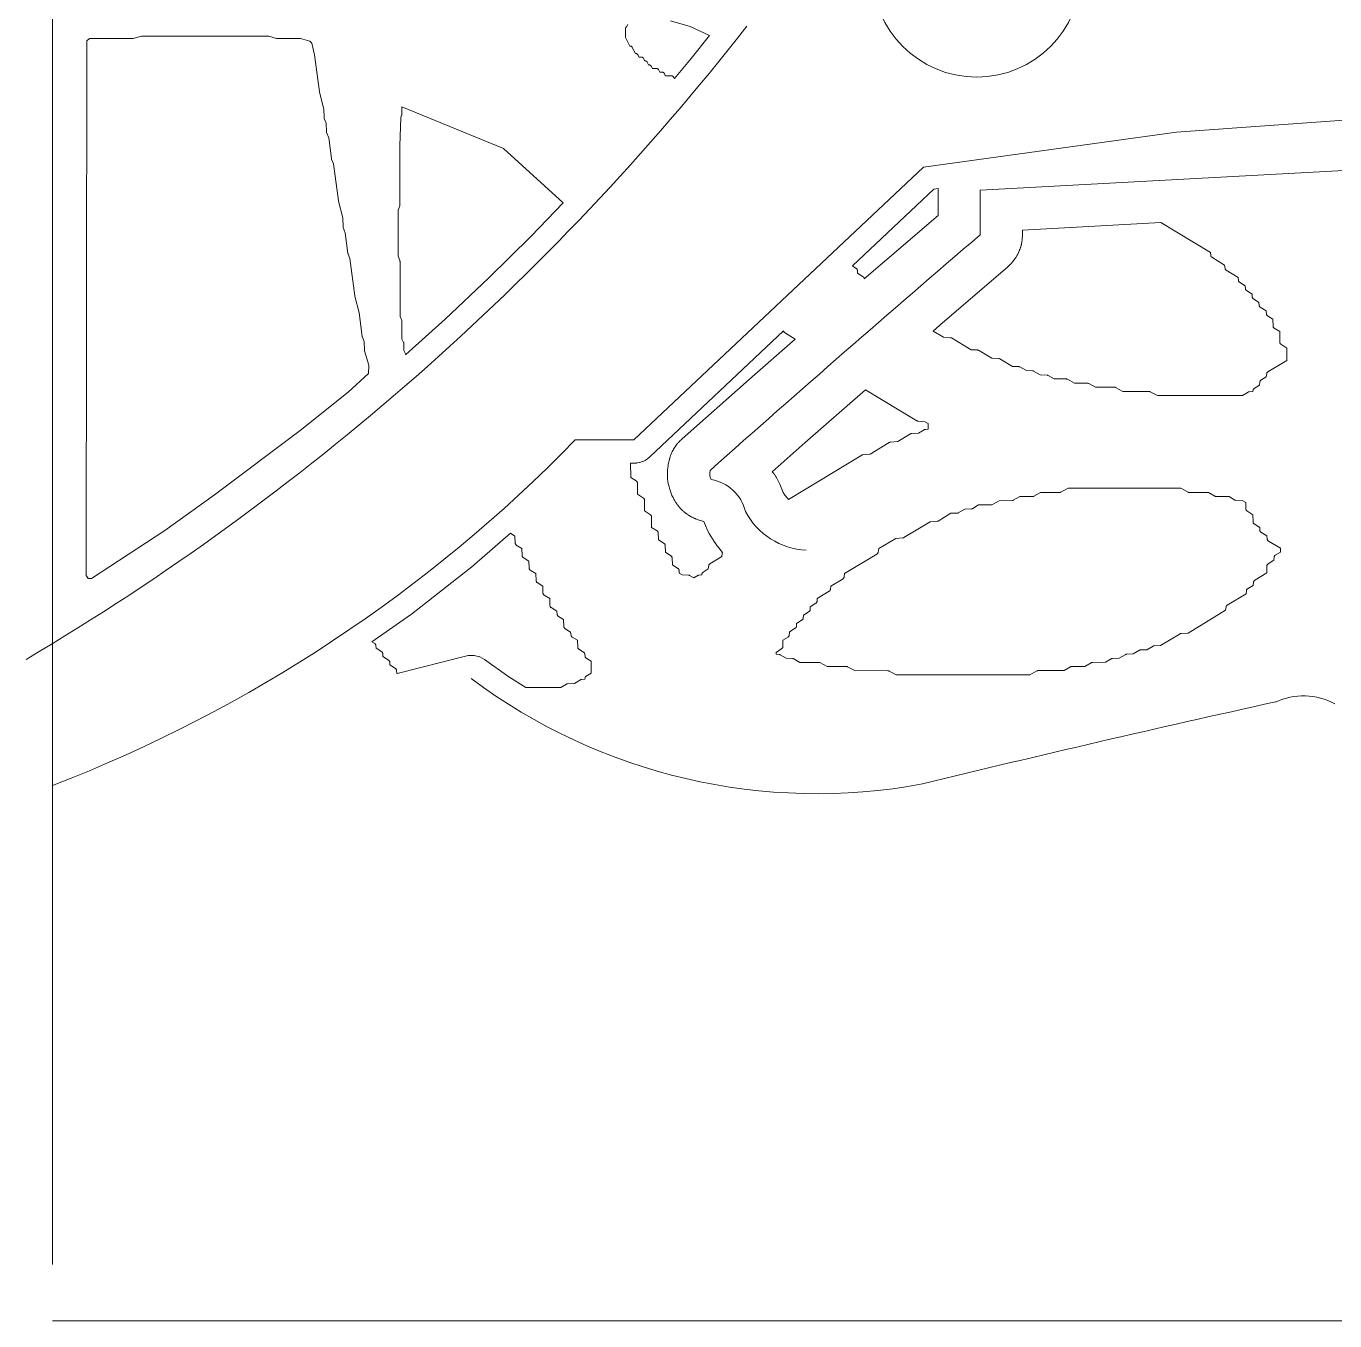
# Model space of a CAD drawing. Header units: inches. Extents: x 36 to 79.4, y 17.3 to 55.9.
# Drawn here: x 35.97 to 49.76, y 17.31 to 30.96 of the extents above; entities that cross this region are included whole.
import ezdxf

# ---------------------------------------------------------------- set-up
doc = ezdxf.new("R2010")
doc.units = ezdxf.units.IN
doc.layers.add('01_ORIGINAL_CAD', color=7, linetype='CONTINUOUS', lineweight=20)
doc.layers.add('03_ADDED_AREAS_SAME_COMPOSITION', color=7, linetype='CONTINUOUS', lineweight=15)

msp = doc.modelspace()

# ---------------------------------------------------------------- linework, layer by layer
at = {"layer": '01_ORIGINAL_CAD'}
for p, q in [((36.248, 17.906), (36.248, 55.9)), ((71.442, 17.312), (36.248, 17.312))]:
    msp.add_line(p, q, dxfattribs=at)
msp.add_lwpolyline([(53.65, 30.945), (50.4, 30.004), (48.095, 29.84), (45.427, 29.473), (42.376, 26.597), (41.758, 26.597, -0.10797), (36.248, 22.954)], format="xyb", dxfattribs=at)
msp.add_lwpolyline([(46.027, 28.759), (46.027, 29.23), (50.643, 29.479)], dxfattribs=at)
msp.add_circle((45.989, 31.521), 1.1, dxfattribs=at)
for centre, radius, start, end in [((22.02, 47.825), 27.364, 300.648, 321.9453), ((177.596, -125.015), 202.378, 130.55026, 131.62005), ((43.293, 26.24), 0.119, 162.5746, 211.3187), ((43.119, 25.741), 0.443, 13.2811, 80.611), ((44.225, 26.196), 0.761, 207.5896, 267.5639), ((44.306, 28.951), 6.083, 233.183, 280.5392), ((49.433, 23.211), 0.689, 61.2688, 115.2094), ((83.889, -134.15), 161.762, 102.40484, 103.75801)]:
    msp.add_arc(centre, radius, start, end, dxfattribs=at)
at = {"layer": '03_ADDED_AREAS_SAME_COMPOSITION'}
msp.add_lwpolyline([(42.761, 31.012), (42.97, 30.955), (43.173, 30.858), (42.979, 30.616), (42.803, 30.406), (42.794, 30.421), (42.792, 30.424), (42.79, 30.426), (42.787, 30.428), (42.785, 30.43), (42.782, 30.432), (42.779, 30.433), (42.776, 30.433), (42.772, 30.434), (42.71, 30.434), (42.696, 30.459), (42.695, 30.461), (42.693, 30.464), (42.69, 30.466), (42.688, 30.468), (42.685, 30.47), (42.682, 30.471), (42.679, 30.472), (42.675, 30.472), (42.65, 30.473), (42.634, 30.5), (42.632, 30.503), (42.63, 30.505), (42.627, 30.508), (42.625, 30.509), (42.622, 30.511), (42.619, 30.512), (42.616, 30.513), (42.612, 30.513), (42.57, 30.513), (42.559, 30.535), (42.557, 30.538), (42.555, 30.541), (42.552, 30.543), (42.55, 30.545), (42.547, 30.547), (42.544, 30.548), (42.541, 30.549), (42.531, 30.55), (42.516, 30.578), (42.515, 30.58), (42.513, 30.583), (42.511, 30.585), (42.508, 30.587), (42.505, 30.588), (42.502, 30.589), (42.499, 30.59), (42.496, 30.591), (42.49, 30.591), (42.476, 30.617), (42.475, 30.62), (42.473, 30.622), (42.47, 30.625), (42.468, 30.626), (42.465, 30.628), (42.462, 30.629), (42.459, 30.63), (42.455, 30.63), (42.43, 30.631), (42.416, 30.657), (42.415, 30.659), (42.413, 30.662), (42.41, 30.664), (42.408, 30.666), (42.405, 30.667), (42.402, 30.669), (42.399, 30.669), (42.396, 30.67), (42.391, 30.67), (42.358, 30.733), (42.357, 30.736), (42.355, 30.739), (42.352, 30.741), (42.35, 30.743), (42.347, 30.745), (42.344, 30.746), (42.34, 30.747), (42.331, 30.748), (42.286, 30.838), (42.286, 30.94), (42.289, 30.941), (42.292, 30.943), (42.294, 30.946), (42.296, 30.949), (42.298, 30.952), (42.31, 30.974)], dxfattribs=at)
for points in [[(36.659, 25.135), (36.622, 25.136), (36.603, 25.169), (36.607, 30.804), (36.635, 30.827), (37.091, 30.828), (37.095, 30.828), (37.098, 30.829), (37.184, 30.853), (38.526, 30.853), (38.609, 30.829), (38.613, 30.829), (38.616, 30.828), (38.861, 30.827), (38.958, 30.801), (38.98, 30.779), (39.007, 30.655), (39.06, 30.266), (39.06, 30.263), (39.107, 30.081), (39.11, 29.994), (39.11, 29.991), (39.11, 29.988), (39.111, 29.986), (39.131, 29.934), (39.135, 29.844), (39.135, 29.84), (39.136, 29.836), (39.158, 29.779), (39.186, 29.561), (39.187, 29.557), (39.188, 29.554), (39.207, 29.508), (39.26, 29.116), (39.26, 29.113), (39.306, 28.936), (39.31, 28.844), (39.31, 28.84), (39.311, 28.836), (39.333, 28.779), (39.361, 28.561), (39.362, 28.557), (39.363, 28.554), (39.382, 28.508), (39.435, 28.116), (39.435, 28.113), (39.481, 27.935), (39.511, 27.686), (39.512, 27.683), (39.513, 27.679), (39.531, 27.634), (39.535, 27.544), (39.535, 27.541), (39.536, 27.537), (39.581, 27.386), (39.578, 27.297), (39.364, 27.1), (38.857, 26.695), (37.954, 26.017), (37.429, 25.643)], [(39.97, 27.497), (39.969, 27.498), (39.969, 27.502), (39.967, 27.505), (39.951, 27.54), (39.95, 27.614), (39.949, 27.617), (39.949, 27.621), (39.947, 27.624), (39.93, 27.659), (39.93, 27.847), (39.93, 27.851), (39.929, 27.854), (39.928, 27.857), (39.91, 27.897), (39.91, 28.478), (39.909, 28.481), (39.909, 28.484), (39.908, 28.487), (39.89, 28.532), (39.889, 29.019), (39.907, 29.064), (39.908, 29.067), (39.909, 29.07), (39.909, 29.073), (39.909, 29.695), (39.919, 29.995), (39.927, 30.018), (39.928, 30.022), (39.928, 30.026), (39.928, 30.108), (41.001, 29.667), (41.629, 29.094), (41.291, 28.744), (40.843, 28.302), (40.385, 27.871)], [(44.804, 28.293), (44.804, 28.298), (44.803, 28.302), (44.802, 28.305), (44.801, 28.308), (44.799, 28.311), (44.797, 28.313), (44.795, 28.315), (44.792, 28.317), (44.733, 28.355), (44.731, 28.386), (44.73, 28.389), (44.729, 28.393), (44.728, 28.396), (44.726, 28.398), (44.724, 28.401), (44.722, 28.403), (44.719, 28.405), (44.679, 28.431), (45.538, 29.241), (45.583, 29.247), (45.582, 29.245), (45.582, 29.244), (45.582, 29.23), (45.582, 29.23), (45.582, 28.963), (45.021, 28.481), (45.021, 28.481), (45.02, 28.48), (45.02, 28.48), (45.019, 28.48), (45.019, 28.48), (45.019, 28.479), (45.019, 28.479)], [(46.343, 28.446), (46.344, 28.447), (46.348, 28.451), (46.349, 28.452), (46.35, 28.454), (46.351, 28.455), (46.353, 28.456), (46.356, 28.46), (46.368, 28.474), (46.369, 28.475), (46.369, 28.475), (46.37, 28.476), (46.371, 28.477), (46.381, 28.49), (46.382, 28.491), (46.385, 28.495), (46.386, 28.497), (46.387, 28.498), (46.388, 28.5), (46.389, 28.501), (46.392, 28.506), (46.402, 28.521), (46.403, 28.522), (46.403, 28.522), (46.404, 28.523), (46.405, 28.524), (46.413, 28.539), (46.414, 28.54), (46.416, 28.544), (46.417, 28.546), (46.418, 28.548), (46.419, 28.549), (46.42, 28.551), (46.422, 28.556), (46.43, 28.572), (46.431, 28.573), (46.431, 28.574), (46.431, 28.574), (46.432, 28.576), (46.438, 28.591), (46.439, 28.592), (46.441, 28.597), (46.442, 28.599), (46.442, 28.6), (46.443, 28.602), (46.444, 28.604), (46.446, 28.609), (46.451, 28.626), (46.452, 28.627), (46.452, 28.628), (46.452, 28.629), (46.453, 28.63), (46.457, 28.646), (46.457, 28.647), (46.459, 28.652), (46.459, 28.654), (46.46, 28.656), (46.46, 28.658), (46.46, 28.66), (46.462, 28.665), (46.465, 28.682), (46.465, 28.684), (46.465, 28.685), (46.466, 28.685), (46.466, 28.687), (46.468, 28.703), (46.468, 28.704), (46.469, 28.71), (46.469, 28.711), (46.469, 28.713), (46.47, 28.715), (46.47, 28.717), (46.47, 28.723), (46.471, 28.74), (46.471, 28.742), (46.471, 28.742), (46.471, 28.743), (46.471, 28.744), (46.472, 28.758), (46.472, 28.759), (46.472, 28.808), (47.931, 28.887), (48.455, 28.571), (48.457, 28.541), (48.457, 28.538), (48.458, 28.534), (48.46, 28.531), (48.461, 28.528), (48.464, 28.526), (48.466, 28.524), (48.469, 28.522), (48.601, 28.439), (48.607, 28.403), (48.607, 28.4), (48.608, 28.397), (48.61, 28.394), (48.612, 28.392), (48.614, 28.389), (48.616, 28.387), (48.618, 28.386), (48.746, 28.308), (48.749, 28.278), (48.749, 28.274), (48.75, 28.271), (48.751, 28.268), (48.753, 28.265), (48.755, 28.263), (48.757, 28.26), (48.76, 28.258), (48.819, 28.221), (48.822, 28.19), (48.822, 28.187), (48.823, 28.183), (48.824, 28.18), (48.826, 28.177), (48.828, 28.175), (48.83, 28.173), (48.833, 28.171), (48.892, 28.133), (48.894, 28.102), (48.895, 28.099), (48.896, 28.096), (48.897, 28.093), (48.899, 28.09), (48.901, 28.087), (48.903, 28.085), (48.906, 28.083), (48.965, 28.045), (48.967, 28.014), (48.968, 28.011), (48.969, 28.008), (48.97, 28.005), (48.972, 28.002), (48.974, 27.999), (48.976, 27.997), (48.979, 27.995), (49.039, 27.957), (49.044, 27.92), (49.045, 27.917), (49.046, 27.914), (49.047, 27.912), (49.049, 27.909), (49.051, 27.907), (49.054, 27.905), (49.056, 27.903), (49.111, 27.869), (49.113, 27.796), (49.114, 27.792), (49.115, 27.789), (49.116, 27.786), (49.118, 27.783), (49.12, 27.78), (49.122, 27.778), (49.125, 27.776), (49.183, 27.738), (49.184, 27.625), (49.185, 27.622), (49.185, 27.618), (49.187, 27.615), (49.188, 27.612), (49.19, 27.609), (49.193, 27.607), (49.195, 27.605), (49.257, 27.563), (49.257, 27.435), (49.058, 27.314), (49.056, 27.312), (49.053, 27.31), (49.051, 27.307), (49.049, 27.305), (49.048, 27.302), (49.047, 27.299), (49.046, 27.296), (49.041, 27.26), (48.986, 27.226), (48.983, 27.224), (48.981, 27.222), (48.979, 27.22), (48.977, 27.217), (48.976, 27.214), (48.975, 27.211), (48.974, 27.208), (48.969, 27.172), (48.913, 27.138), (48.91, 27.136), (48.908, 27.134), (48.906, 27.131), (48.904, 27.128), (48.903, 27.125), (48.902, 27.122), (48.899, 27.107), (48.863, 27.105), (48.86, 27.104), (48.857, 27.103), (48.855, 27.102), (48.852, 27.101), (48.791, 27.065), (47.894, 27.064), (47.817, 27.105), (47.815, 27.106), (47.812, 27.107), (47.809, 27.108), (47.806, 27.108), (47.53, 27.108), (47.454, 27.149), (47.451, 27.15), (47.448, 27.151), (47.445, 27.151), (47.442, 27.152), (47.24, 27.152), (47.171, 27.191), (47.168, 27.192), (47.166, 27.193), (47.162, 27.194), (47.159, 27.194), (47.021, 27.196), (46.945, 27.236), (46.942, 27.238), (46.939, 27.238), (46.936, 27.239), (46.933, 27.239), (46.804, 27.24), (46.742, 27.276), (46.74, 27.277), (46.737, 27.278), (46.734, 27.279), (46.731, 27.279), (46.658, 27.283), (46.589, 27.322), (46.587, 27.324), (46.584, 27.325), (46.581, 27.325), (46.578, 27.325), (46.513, 27.327), (46.444, 27.366), (46.441, 27.367), (46.438, 27.368), (46.435, 27.369), (46.432, 27.369), (46.367, 27.371), (46.233, 27.451), (46.23, 27.453), (46.228, 27.454), (46.225, 27.454), (46.222, 27.455), (46.149, 27.459), (46.007, 27.541), (46.005, 27.543), (46.002, 27.544), (45.999, 27.544), (45.995, 27.545), (45.931, 27.546), (45.724, 27.671), (45.721, 27.672), (45.718, 27.673), (45.715, 27.674), (45.712, 27.674), (45.64, 27.678), (45.53, 27.744), (45.601, 27.807), (46.317, 28.422), (46.318, 28.422), (46.328, 28.432), (46.329, 28.433), (46.329, 28.433), (46.33, 28.434), (46.331, 28.435)], [(42.814, 25.943), (42.814, 25.942), (42.816, 25.939), (42.817, 25.938), (42.821, 25.932), (42.824, 25.926), (42.825, 25.925), (42.827, 25.922), (42.833, 25.914), (42.834, 25.913), (42.838, 25.908), (42.841, 25.904), (42.842, 25.902), (42.848, 25.896), (42.848, 25.895), (42.85, 25.892), (42.851, 25.891), (42.856, 25.886), (42.861, 25.881), (42.862, 25.879), (42.864, 25.877), (42.871, 25.869), (42.872, 25.868), (42.876, 25.865), (42.88, 25.86), (42.881, 25.859), (42.887, 25.854), (42.888, 25.853), (42.891, 25.85), (42.892, 25.849), (42.897, 25.845), (42.902, 25.84), (42.903, 25.839), (42.906, 25.837), (42.914, 25.83), (42.915, 25.829), (42.92, 25.826), (42.924, 25.823), (42.925, 25.822), (42.932, 25.817), (42.933, 25.816), (42.936, 25.814), (42.937, 25.813), (42.943, 25.809), (42.949, 25.805), (42.95, 25.804), (42.953, 25.803), (42.962, 25.797), (42.963, 25.796), (42.968, 25.794), (42.973, 25.791), (42.974, 25.79), (42.982, 25.786), (42.983, 25.785), (42.986, 25.784), (42.987, 25.783), (42.994, 25.78), (43, 25.777), (43.001, 25.776), (43.004, 25.775), (43.014, 25.77), (43.015, 25.77), (43.02, 25.768), (43.025, 25.766), (43.027, 25.765), (43.035, 25.762), (43.036, 25.762), (43.039, 25.76), (43.04, 25.76), (43.053, 25.755), (43.054, 25.755), (43.113, 25.736), (43.137, 25.678), (43.137, 25.677), (43.143, 25.664), (43.143, 25.663), (43.144, 25.66), (43.149, 25.65), (43.15, 25.648), (43.152, 25.644), (43.154, 25.64), (43.155, 25.638), (43.16, 25.63), (43.16, 25.628), (43.162, 25.625), (43.162, 25.624), (43.17, 25.612), (43.17, 25.611), (43.223, 25.525), (43.223, 25.524), (43.231, 25.512), (43.231, 25.511), (43.247, 25.49), (43.247, 25.489), (43.256, 25.478), (43.256, 25.477), (43.31, 25.411), (43.309, 25.409), (43.307, 25.405), (43.306, 25.402), (43.306, 25.399), (43.304, 25.369), (43.177, 25.291), (43.174, 25.289), (43.172, 25.287), (43.17, 25.285), (43.168, 25.282), (43.167, 25.279), (43.166, 25.276), (43.165, 25.273), (43.16, 25.237), (43.104, 25.203), (43.101, 25.201), (43.099, 25.199), (43.097, 25.196), (43.095, 25.193), (43.094, 25.19), (43.093, 25.187), (43.09, 25.173), (43.062, 25.172), (43.059, 25.172), (43.056, 25.171), (43.054, 25.17), (43.051, 25.169), (43.006, 25.144), (42.962, 25.169), (42.959, 25.17), (42.956, 25.171), (42.953, 25.172), (42.95, 25.172), (42.885, 25.174), (42.853, 25.193), (42.851, 25.223), (42.85, 25.227), (42.85, 25.23), (42.848, 25.233), (42.847, 25.236), (42.844, 25.238), (42.842, 25.241), (42.839, 25.242), (42.781, 25.28), (42.778, 25.354), (42.777, 25.358), (42.777, 25.361), (42.775, 25.364), (42.774, 25.367), (42.772, 25.37), (42.769, 25.372), (42.766, 25.374), (42.708, 25.412), (42.705, 25.486), (42.704, 25.489), (42.704, 25.493), (42.702, 25.496), (42.701, 25.499), (42.698, 25.501), (42.696, 25.504), (42.693, 25.506), (42.634, 25.544), (42.632, 25.618), (42.631, 25.621), (42.63, 25.624), (42.629, 25.627), (42.627, 25.63), (42.625, 25.633), (42.623, 25.636), (42.62, 25.638), (42.562, 25.675), (42.561, 25.788), (42.56, 25.791), (42.56, 25.795), (42.558, 25.798), (42.557, 25.801), (42.555, 25.804), (42.552, 25.806), (42.55, 25.808), (42.488, 25.85), (42.487, 25.963), (42.487, 25.967), (42.486, 25.97), (42.485, 25.973), (42.484, 25.977), (42.482, 25.979), (42.479, 25.982), (42.477, 25.984), (42.415, 26.026), (42.412, 26.144), (42.412, 26.148), (42.411, 26.151), (42.409, 26.154), (42.408, 26.157), (42.406, 26.16), (42.403, 26.162), (42.4, 26.165), (42.342, 26.202), (42.341, 26.352), (42.376, 26.352), (42.378, 26.352), (42.405, 26.353), (42.408, 26.354), (42.436, 26.359), (42.439, 26.36), (42.465, 26.368), (42.468, 26.37), (42.493, 26.381), (42.496, 26.383), (42.519, 26.398), (42.522, 26.4), (42.543, 26.417), (42.544, 26.418), (43.953, 27.747), (43.953, 27.745), (43.954, 27.742), (43.955, 27.739), (43.957, 27.736), (43.959, 27.733), (43.962, 27.731), (43.964, 27.729), (44.076, 27.66), (43.593, 27.236), (43.593, 27.236), (43.593, 27.236), (43.593, 27.236), (43.592, 27.235), (43.592, 27.235), (43.592, 27.235), (43.592, 27.235), (42.884, 26.609), (42.884, 26.609), (42.873, 26.599), (42.872, 26.598), (42.864, 26.59), (42.856, 26.581), (42.855, 26.581), (42.845, 26.57), (42.844, 26.569), (42.844, 26.568), (42.843, 26.568), (42.834, 26.556), (42.833, 26.556), (42.826, 26.546), (42.818, 26.537), (42.818, 26.536), (42.809, 26.524), (42.809, 26.523), (42.808, 26.522), (42.808, 26.521), (42.8, 26.509), (42.799, 26.508), (42.794, 26.498), (42.788, 26.487), (42.787, 26.486), (42.78, 26.473), (42.78, 26.473), (42.779, 26.472), (42.779, 26.471), (42.773, 26.457), (42.772, 26.456), (42.768, 26.445), (42.763, 26.434), (42.763, 26.434), (42.758, 26.42), (42.757, 26.419), (42.757, 26.418), (42.757, 26.417), (42.753, 26.403), (42.752, 26.402), (42.749, 26.39), (42.746, 26.379), (42.746, 26.378), (42.743, 26.364), (42.743, 26.363), (42.738, 26.338), (42.737, 26.338), (42.735, 26.326), (42.735, 26.325), (42.732, 26.304), (42.732, 26.303), (42.73, 26.28), (42.73, 26.278), (42.729, 26.257), (42.729, 26.256), (42.729, 26.245), (42.729, 26.244), (42.729, 26.219), (42.729, 26.218), (42.73, 26.207), (42.73, 26.206), (42.731, 26.185), (42.731, 26.184), (42.734, 26.161), (42.734, 26.159), (42.738, 26.138), (42.738, 26.138), (42.741, 26.126), (42.741, 26.126), (42.746, 26.101), (42.747, 26.101), (42.749, 26.089), (42.75, 26.089), (42.756, 26.068), (42.756, 26.067), (42.764, 26.045), (42.764, 26.044), (42.772, 26.024), (42.772, 26.023), (42.777, 26.013), (42.777, 26.012), (42.788, 25.989), (42.788, 25.988), (42.795, 25.975), (42.795, 25.975), (42.797, 25.972), (42.802, 25.963), (42.802, 25.962), (42.805, 25.957), (42.808, 25.952), (42.809, 25.95)], [(45.358, 26.799), (45.361, 26.798), (45.365, 26.797), (45.368, 26.796), (45.447, 26.789), (45.479, 26.77), (45.479, 26.71), (45.448, 26.708), (45.445, 26.707), (45.442, 26.707), (45.44, 26.706), (45.437, 26.704), (45.376, 26.668), (45.303, 26.664), (45.3, 26.663), (45.297, 26.663), (45.294, 26.662), (45.292, 26.66), (45.157, 26.58), (45.078, 26.573), (45.076, 26.572), (45.073, 26.572), (45.07, 26.571), (45.068, 26.569), (44.867, 26.448), (44.788, 26.441), (44.785, 26.44), (44.783, 26.44), (44.78, 26.439), (44.777, 26.437), (44.005, 25.97), (43.993, 25.982), (43.967, 26.014), (43.949, 26.043), (43.914, 26.13), (43.914, 26.131), (43.908, 26.145), (43.907, 26.146), (43.894, 26.173), (43.893, 26.174), (43.877, 26.202), (43.876, 26.204), (43.86, 26.228), (43.859, 26.229), (43.849, 26.242), (43.849, 26.242), (43.834, 26.261), (44.181, 26.568), (44.817, 27.125)], [(48.141, 26.087), (48.217, 26.047), (48.22, 26.045), (48.223, 26.044), (48.226, 26.044), (48.229, 26.044), (48.431, 26.043), (48.5, 26.005), (48.503, 26.003), (48.506, 26.002), (48.509, 26.002), (48.512, 26.001), (48.649, 26), (48.71, 25.963), (48.713, 25.962), (48.716, 25.961), (48.719, 25.96), (48.722, 25.96), (48.794, 25.956), (48.826, 25.937), (48.827, 25.868), (48.827, 25.865), (48.828, 25.862), (48.829, 25.858), (48.83, 25.855), (48.832, 25.853), (48.835, 25.85), (48.837, 25.848), (48.899, 25.806), (48.902, 25.731), (48.902, 25.728), (48.903, 25.725), (48.904, 25.722), (48.906, 25.719), (48.908, 25.716), (48.911, 25.713), (48.914, 25.711), (48.973, 25.673), (48.975, 25.643), (48.975, 25.64), (48.976, 25.636), (48.978, 25.633), (48.979, 25.63), (48.981, 25.628), (48.984, 25.626), (48.986, 25.624), (49.047, 25.585), (49.052, 25.549), (49.053, 25.546), (49.054, 25.543), (49.055, 25.54), (49.057, 25.538), (49.059, 25.535), (49.061, 25.533), (49.064, 25.531), (49.191, 25.454), (49.191, 25.415), (49.137, 25.381), (49.134, 25.38), (49.132, 25.378), (49.13, 25.375), (49.128, 25.373), (49.127, 25.37), (49.126, 25.367), (49.125, 25.364), (49.12, 25.328), (49.06, 25.289), (49.058, 25.287), (49.055, 25.285), (49.053, 25.282), (49.051, 25.279), (49.05, 25.276), (49.049, 25.272), (49.049, 25.269), (49.046, 25.195), (48.92, 25.118), (48.917, 25.116), (48.915, 25.114), (48.913, 25.112), (48.911, 25.109), (48.91, 25.106), (48.909, 25.103), (48.908, 25.1), (48.903, 25.064), (48.843, 25.026), (48.84, 25.024), (48.838, 25.021), (48.836, 25.019), (48.834, 25.016), (48.833, 25.013), (48.832, 25.01), (48.832, 25.006), (48.83, 24.976), (48.63, 24.854), (48.627, 24.853), (48.625, 24.85), (48.623, 24.848), (48.621, 24.845), (48.62, 24.843), (48.619, 24.84), (48.618, 24.836), (48.613, 24.801), (48.217, 24.561), (48.145, 24.557), (48.142, 24.557), (48.139, 24.556), (48.136, 24.555), (48.133, 24.554), (47.927, 24.429), (47.862, 24.428), (47.859, 24.427), (47.856, 24.427), (47.853, 24.426), (47.851, 24.424), (47.782, 24.385), (47.717, 24.384), (47.714, 24.383), (47.711, 24.383), (47.708, 24.382), (47.705, 24.38), (47.637, 24.341), (47.572, 24.34), (47.569, 24.339), (47.566, 24.339), (47.563, 24.338), (47.56, 24.336), (47.491, 24.297), (47.419, 24.293), (47.416, 24.293), (47.413, 24.292), (47.41, 24.291), (47.407, 24.29), (47.346, 24.254), (47.209, 24.252), (47.206, 24.251), (47.203, 24.251), (47.2, 24.25), (47.197, 24.248), (47.129, 24.209), (46.991, 24.208), (46.988, 24.207), (46.985, 24.207), (46.982, 24.206), (46.979, 24.204), (46.911, 24.166), (46.636, 24.165), (46.633, 24.165), (46.63, 24.164), (46.627, 24.163), (46.624, 24.162), (46.548, 24.121), (45.141, 24.121), (45.065, 24.161), (45.062, 24.163), (45.059, 24.164), (45.056, 24.164), (45.053, 24.164), (44.705, 24.165), (44.628, 24.205), (44.626, 24.206), (44.623, 24.207), (44.62, 24.208), (44.617, 24.208), (44.414, 24.208), (44.337, 24.249), (44.335, 24.25), (44.332, 24.251), (44.329, 24.252), (44.326, 24.252), (44.124, 24.252), (44.062, 24.288), (44.06, 24.29), (44.057, 24.291), (44.054, 24.291), (44.051, 24.292), (43.979, 24.296), (43.917, 24.332), (43.914, 24.334), (43.912, 24.335), (43.909, 24.335), (43.906, 24.336), (43.874, 24.338), (43.874, 24.355), (43.935, 24.397), (43.938, 24.399), (43.94, 24.401), (43.942, 24.404), (43.944, 24.407), (43.945, 24.41), (43.946, 24.414), (43.946, 24.417), (43.947, 24.486), (44.001, 24.519), (44.003, 24.521), (44.005, 24.523), (44.007, 24.525), (44.009, 24.528), (44.011, 24.531), (44.012, 24.534), (44.012, 24.537), (44.017, 24.573), (44.077, 24.611), (44.08, 24.613), (44.082, 24.616), (44.084, 24.618), (44.086, 24.621), (44.087, 24.624), (44.088, 24.627), (44.088, 24.631), (44.091, 24.661), (44.149, 24.699), (44.152, 24.701), (44.155, 24.704), (44.157, 24.706), (44.158, 24.709), (44.16, 24.712), (44.16, 24.715), (44.161, 24.719), (44.163, 24.749), (44.222, 24.787), (44.225, 24.789), (44.227, 24.791), (44.229, 24.794), (44.231, 24.797), (44.232, 24.8), (44.233, 24.803), (44.233, 24.806), (44.235, 24.837), (44.294, 24.875), (44.297, 24.877), (44.299, 24.879), (44.301, 24.882), (44.303, 24.885), (44.304, 24.888), (44.305, 24.891), (44.306, 24.894), (44.308, 24.925), (44.435, 25.002), (44.438, 25.004), (44.44, 25.006), (44.442, 25.009), (44.444, 25.011), (44.445, 25.014), (44.446, 25.017), (44.447, 25.02), (44.452, 25.056), (44.58, 25.134), (44.583, 25.136), (44.585, 25.138), (44.587, 25.14), (44.589, 25.143), (44.59, 25.146), (44.591, 25.149), (44.592, 25.152), (44.597, 25.188), (44.937, 25.394), (44.94, 25.396), (44.943, 25.398), (44.945, 25.401), (44.947, 25.404), (44.948, 25.407), (44.949, 25.41), (44.958, 25.451), (45.138, 25.559), (45.21, 25.563), (45.213, 25.563), (45.216, 25.564), (45.219, 25.565), (45.221, 25.567), (45.5, 25.735), (45.573, 25.739), (45.576, 25.739), (45.579, 25.74), (45.582, 25.741), (45.584, 25.742), (45.718, 25.823), (45.783, 25.825), (45.786, 25.825), (45.789, 25.825), (45.792, 25.826), (45.794, 25.828), (45.863, 25.867), (45.936, 25.871), (45.939, 25.871), (45.942, 25.872), (45.945, 25.873), (45.947, 25.874), (46.008, 25.911), (46.138, 25.911), (46.141, 25.911), (46.144, 25.912), (46.146, 25.913), (46.149, 25.914), (46.225, 25.955), (46.363, 25.957), (46.367, 25.957), (46.37, 25.957), (46.373, 25.958), (46.375, 25.96), (46.444, 25.999), (46.581, 26.001), (46.585, 26.001), (46.588, 26.001), (46.591, 26.002), (46.593, 26.004), (46.662, 26.043), (46.864, 26.043), (46.867, 26.043), (46.87, 26.044), (46.873, 26.045), (46.876, 26.046), (46.952, 26.087)], [(41.074, 25.613), (41.122, 25.582), (41.125, 25.508), (41.125, 25.505), (41.126, 25.502), (41.127, 25.498), (41.129, 25.496), (41.131, 25.493), (41.134, 25.49), (41.136, 25.488), (41.195, 25.451), (41.198, 25.377), (41.198, 25.373), (41.199, 25.37), (41.2, 25.367), (41.202, 25.364), (41.204, 25.361), (41.207, 25.359), (41.209, 25.357), (41.268, 25.319), (41.271, 25.245), (41.271, 25.242), (41.272, 25.238), (41.274, 25.235), (41.275, 25.232), (41.277, 25.229), (41.28, 25.227), (41.283, 25.225), (41.341, 25.187), (41.344, 25.113), (41.345, 25.11), (41.345, 25.107), (41.347, 25.103), (41.348, 25.1), (41.35, 25.098), (41.353, 25.095), (41.356, 25.093), (41.414, 25.056), (41.417, 24.982), (41.418, 24.978), (41.419, 24.975), (41.42, 24.972), (41.421, 24.969), (41.424, 24.966), (41.426, 24.964), (41.429, 24.961), (41.488, 24.924), (41.49, 24.85), (41.491, 24.846), (41.492, 24.843), (41.493, 24.84), (41.495, 24.837), (41.497, 24.834), (41.499, 24.832), (41.502, 24.83), (41.562, 24.791), (41.567, 24.755), (41.568, 24.752), (41.569, 24.749), (41.57, 24.746), (41.572, 24.744), (41.574, 24.741), (41.577, 24.739), (41.579, 24.737), (41.634, 24.704), (41.636, 24.63), (41.637, 24.627), (41.638, 24.624), (41.639, 24.62), (41.641, 24.617), (41.643, 24.615), (41.645, 24.612), (41.648, 24.61), (41.708, 24.572), (41.713, 24.536), (41.714, 24.533), (41.715, 24.53), (41.717, 24.527), (41.718, 24.524), (41.72, 24.522), (41.723, 24.52), (41.725, 24.518), (41.78, 24.485), (41.783, 24.411), (41.783, 24.407), (41.784, 24.404), (41.785, 24.401), (41.787, 24.398), (41.789, 24.395), (41.791, 24.393), (41.794, 24.391), (41.854, 24.352), (41.86, 24.316), (41.86, 24.313), (41.861, 24.31), (41.863, 24.307), (41.864, 24.305), (41.866, 24.302), (41.869, 24.3), (41.871, 24.298), (41.925, 24.265), (41.926, 24.138), (41.872, 24.105), (41.869, 24.103), (41.867, 24.1), (41.865, 24.098), (41.863, 24.095), (41.861, 24.092), (41.861, 24.088), (41.858, 24.074), (41.822, 24.071), (41.819, 24.071), (41.816, 24.07), (41.814, 24.069), (41.811, 24.068), (41.75, 24.031), (41.677, 24.027), (41.674, 24.027), (41.671, 24.026), (41.668, 24.025), (41.666, 24.024), (41.605, 23.988), (41.235, 23.987), (41.056, 24.1), (40.802, 24.281), (40.8, 24.281), (40.777, 24.296), (40.775, 24.297), (40.75, 24.309), (40.747, 24.31), (40.721, 24.318), (40.718, 24.319), (40.691, 24.324), (40.688, 24.324), (40.661, 24.326), (40.658, 24.326), (40.631, 24.324), (40.628, 24.324), (40.601, 24.318), (40.599, 24.318), (39.881, 24.135), (39.876, 24.138), (39.874, 24.168), (39.873, 24.171), (39.873, 24.174), (39.871, 24.177), (39.87, 24.18), (39.868, 24.183), (39.865, 24.185), (39.862, 24.187), (39.803, 24.225), (39.801, 24.256), (39.801, 24.259), (39.8, 24.262), (39.798, 24.265), (39.797, 24.268), (39.795, 24.271), (39.792, 24.273), (39.79, 24.275), (39.73, 24.313), (39.728, 24.344), (39.728, 24.347), (39.727, 24.35), (39.725, 24.353), (39.724, 24.356), (39.722, 24.359), (39.719, 24.361), (39.717, 24.363), (39.657, 24.401), (39.655, 24.431), (39.655, 24.435), (39.654, 24.438), (39.652, 24.441), (39.651, 24.444), (39.649, 24.446), (39.646, 24.449), (39.644, 24.451), (39.614, 24.469), (40.02, 24.753), (40.021, 24.754), (40.03, 24.761), (40.031, 24.761), (40.685, 25.274), (40.686, 25.274), (40.695, 25.282), (40.695, 25.282)]]:
    msp.add_lwpolyline(points, close=True, dxfattribs=at)

doc.saveas('drawing.dxf')
